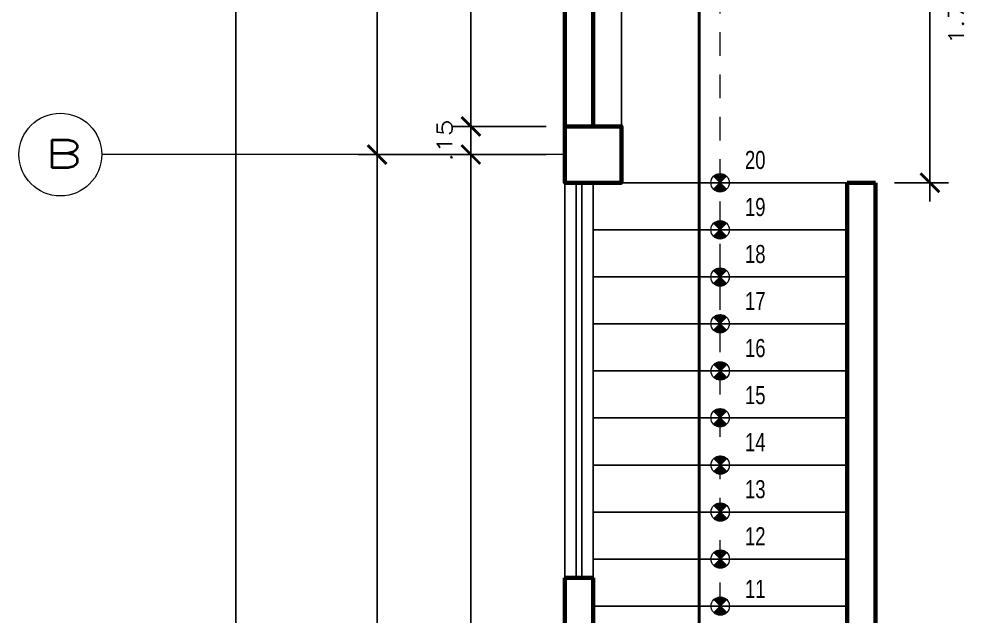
# Model space of a CAD drawing. Header units: millimetres. Extents: x 1313 to 1393.8, y 883.5 to 926.2.
# Drawn here: x 1332.88 to 1337.91, y 912.04 to 915.22 of the extents above; entities that cross this region are included whole.
import ezdxf

# ---------------------------------------------------------------- set-up
doc = ezdxf.new("R2010")
doc.units = ezdxf.units.MM
doc.linetypes.add('ACAD_ISO02W100', pattern=[15, 12, -3])
doc.linetypes.add('HIDDEN2', pattern=[0.1875, 0.125, -0.0625])
for name, color, linetype, lineweight in [('columnas', 40, 'Continuous', 60), ('cotas', 87, 'Continuous', 15), ('ejes', 147, 'Continuous', 5), ('Linea Corte', 24, 'ACAD_ISO02W100', 70), ('Muros confinados', 3, 'Continuous', 60), ('proy', 42, 'HIDDEN2', 5), ('REFERENCIA', 12, 'Continuous', 5), ('TEXTO', 7, 'Continuous', 5), ('vidrio', 254, 'Continuous', 5)]:
    doc.layers.add(name, color=color, linetype=linetype, lineweight=lineweight)
doc.layers.add('Muebles', color=2, linetype='Continuous')
doc.styles.add('AN', font='swisscl.ttf')
doc.styles.add('R80-50', font='romans.shx', dxfattribs={"width": 1.3, "height": 0.08})
doc.styles.add('ROMANS', font='romans')
doc.styles.add('TITULOS', font='sanss___.ttf', dxfattribs={"height": 0.3})
doc.dimstyles.new('HORIZONTAL 1.1', dxfattribs={"dimtxt": 0.2, "dimasz": 0.1, "dimexe": 0.1, "dimexo": 0.1, "dimgap": 0.1, "dimtad": 2, "dimzin": 4, "dimdsep": 46, "dimtxsty": 'R80-50', "dimblk": 'ARCHTICK', "dimcen": 0.09, "dimdle": 0.1, "dimclrd": 256, "dimclre": 256, "dimclrt": 7, "dimaunit": 1, "dimazin": 0, "dimtfac": 1, "dimtix": 1, "dimtmove": 0, "dimatfit": 3, "dimldrblk": 'ARCHTICK', "dimfxl": 1, "dimtolj": 1, "dimtzin": 0, "dimarcsym": 0})

# ---------------------------------------------------------------- blocks, each defined once
blk = doc.blocks.new('_ArchTick')
at = {"color": 0, "const_width": 0.15}
blk.add_lwpolyline([(-0.5, -0.5), (0.5, 0.5)], dxfattribs=at)
blk = doc.blocks.new('*D409')
at = {"layer": 'cotas', "lineweight": -2, "transparency": 16777216}
for p, q in [((1335.2835, 914.6452), (1335.2835, 914.7452)), ((1335.6835, 914.6452), (1335.1835, 914.6452)), ((1335.2835, 914.6452), (1335.2835, 914.4952)), ((1335.6835, 914.4952), (1335.1835, 914.4952)), ((1335.2835, 914.4952), (1335.2835, 914.3952))]:
    blk.add_line(p, q, dxfattribs=at)
at = {"layer": 'Defpoints', "color": 0, "transparency": 16777216}
for p in [(1335.7835, 914.6452), (1335.2835, 914.4952), (1335.7835, 914.4952)]:
    blk.add_point(p, dxfattribs=at)
at = {"layer": 'cotas', "lineweight": -2, "transparency": 16777216, "xscale": 0.1, "yscale": 0.1, "zscale": 0.1}
for p, rotation in [((1335.2835, 914.6452), 270), ((1335.2835, 914.4952), 90)]:
    blk.add_blockref('_ArchTick', p, dxfattribs=dict(at, rotation=rotation))
at = {"layer": 'cotas', "color": 7, "transparency": 16777216, "insert": (1335.1435, 914.5702), "char_height": 0.08, "attachment_point": 5, "rotation": 90, "style": 'R80-50'}
blk.add_mtext('\\A1;.15', dxfattribs=at)
blk = doc.blocks.new('*D410')
at = {"layer": 'cotas', "lineweight": -2, "transparency": 16777216}
for p, q in [((1335.2835, 914.5952), (1335.2835, 908.6952)), ((1335.6835, 914.4952), (1335.1835, 914.4952)), ((1335.6835, 908.7952), (1335.1835, 908.7952))]:
    blk.add_line(p, q, dxfattribs=at)
at = {"layer": 'Defpoints', "color": 0, "transparency": 16777216}
for p in [(1335.7835, 914.4952), (1335.2835, 908.7952), (1335.7835, 908.7952)]:
    blk.add_point(p, dxfattribs=at)
at = {"layer": 'cotas', "lineweight": -2, "transparency": 16777216, "xscale": 0.1, "yscale": 0.1, "zscale": 0.1}
for p, rotation in [((1335.2835, 914.4952), 90), ((1335.2835, 908.7952), 270)]:
    blk.add_blockref('_ArchTick', p, dxfattribs=dict(at, rotation=rotation))
at = {"layer": 'cotas', "color": 7, "transparency": 16777216, "insert": (1335.1435, 911.6452), "char_height": 0.08, "attachment_point": 5, "rotation": 90, "style": 'R80-50'}
blk.add_mtext('\\A1;5.70', dxfattribs=at)
blk = doc.blocks.new('*D421')
at = {"layer": 'cotas', "lineweight": -2, "transparency": 16777216}
for p, q in [((1334.7848, 920.5952), (1334.7848, 914.3952)), ((1335.6835, 920.4952), (1334.6848, 920.4952)), ((1335.6835, 914.4952), (1334.6848, 914.4952))]:
    blk.add_line(p, q, dxfattribs=at)
at = {"layer": 'Defpoints', "color": 0, "transparency": 16777216}
for p in [(1335.7835, 920.4952), (1334.7848, 914.4952), (1335.7835, 914.4952)]:
    blk.add_point(p, dxfattribs=at)
at = {"layer": 'cotas', "lineweight": -2, "transparency": 16777216, "xscale": 0.1, "yscale": 0.1, "zscale": 0.1}
for p, rotation in [((1334.7848, 920.4952), 90), ((1334.7848, 914.4952), 270)]:
    blk.add_blockref('_ArchTick', p, dxfattribs=dict(at, rotation=rotation))
at = {"layer": 'cotas', "color": 7, "transparency": 16777216, "insert": (1334.6448, 917.4952), "char_height": 0.08, "attachment_point": 5, "rotation": 90, "style": 'R80-50'}
blk.add_mtext('\\A1;6.00', dxfattribs=at)
blk = doc.blocks.new('*D422')
at = {"layer": 'cotas', "lineweight": -2, "transparency": 16777216}
for p, q in [((1334.7848, 914.5952), (1334.7848, 908.3952)), ((1335.6835, 914.4952), (1334.6848, 914.4952)), ((1335.6835, 908.4952), (1334.6848, 908.4952))]:
    blk.add_line(p, q, dxfattribs=at)
at = {"layer": 'Defpoints', "color": 0, "transparency": 16777216}
for p in [(1335.7835, 914.4952), (1334.7848, 908.4952), (1335.7835, 908.4952)]:
    blk.add_point(p, dxfattribs=at)
at = {"layer": 'cotas', "lineweight": -2, "transparency": 16777216, "xscale": 0.1, "yscale": 0.1, "zscale": 0.1}
for p, rotation in [((1334.7848, 914.4952), 90), ((1334.7848, 908.4952), 270)]:
    blk.add_blockref('_ArchTick', p, dxfattribs=dict(at, rotation=rotation))
at = {"layer": 'cotas', "color": 7, "transparency": 16777216, "insert": (1334.6448, 911.4952), "char_height": 0.08, "attachment_point": 5, "rotation": 90, "style": 'R80-50'}
blk.add_mtext('\\A1;6.00', dxfattribs=at)
blk = doc.blocks.new('*D423')
at = {"layer": 'cotas', "lineweight": -2, "transparency": 16777216}
for p, q in [((1334.0348, 923.0952), (1334.0348, 908.3952)), ((1335.6835, 922.9952), (1333.9348, 922.9952)), ((1335.6835, 908.4952), (1333.9348, 908.4952))]:
    blk.add_line(p, q, dxfattribs=at)
at = {"layer": 'Defpoints', "color": 0, "transparency": 16777216}
for p in [(1335.7835, 922.9952), (1334.0348, 908.4952), (1335.7835, 908.4952)]:
    blk.add_point(p, dxfattribs=at)
at = {"layer": 'cotas', "lineweight": -2, "transparency": 16777216, "xscale": 0.1, "yscale": 0.1, "zscale": 0.1}
for p, rotation in [((1334.0348, 922.9952), 90), ((1334.0348, 908.4952), 270)]:
    blk.add_blockref('_ArchTick', p, dxfattribs=dict(at, rotation=rotation))
at = {"layer": 'cotas', "color": 7, "transparency": 16777216, "insert": (1333.7802, 915.7452), "char_height": 0.3, "attachment_point": 5, "rotation": 90, "style": 'TITULOS'}
blk.add_mtext('\\A1;14.50', dxfattribs=at)
blk = doc.blocks.new('*D432')
at = {"layer": 'cotas', "lineweight": -2, "transparency": 16777216}
for p, q in [((1335.2835, 919.3852), (1335.2835, 914.5452)), ((1335.6835, 919.2852), (1335.1835, 919.2852)), ((1335.6835, 914.6452), (1335.1835, 914.6452))]:
    blk.add_line(p, q, dxfattribs=at)
at = {"layer": 'Defpoints', "color": 0, "transparency": 16777216}
for p in [(1335.7835, 919.2852), (1335.2835, 914.6452), (1335.7835, 914.6452)]:
    blk.add_point(p, dxfattribs=at)
at = {"layer": 'cotas', "lineweight": -2, "transparency": 16777216, "xscale": 0.1, "yscale": 0.1, "zscale": 0.1}
for p, rotation in [((1335.2835, 919.2852), 90), ((1335.2835, 914.6452), 270)]:
    blk.add_blockref('_ArchTick', p, dxfattribs=dict(at, rotation=rotation))
at = {"layer": 'cotas', "color": 7, "transparency": 16777216, "insert": (1335.1435, 916.9652), "char_height": 0.08, "attachment_point": 5, "rotation": 90, "style": 'R80-50'}
blk.add_mtext('\\A1;4.64', dxfattribs=at)
blk = doc.blocks.new('*D611')
at = {"layer": 'Defpoints', "color": 0, "transparency": 16777216}
for p in [(1337.4335, 916.1252), (1337.4335, 914.3452), (1337.7219, 914.3452)]:
    blk.add_point(p, dxfattribs=at)
at = {"layer": 'vidrio', "lineweight": -2, "transparency": 16777216}
for p, q in [((1337.7219, 916.2252), (1337.7219, 914.2452)), ((1337.5335, 916.1252), (1337.8219, 916.1252)), ((1337.5335, 914.3452), (1337.8219, 914.3452))]:
    blk.add_line(p, q, dxfattribs=at)
at = {"layer": 'vidrio', "lineweight": -2, "transparency": 16777216, "xscale": 0.1, "yscale": 0.1, "zscale": 0.1}
for p, rotation in [((1337.7219, 916.1252), 90), ((1337.7219, 914.3452), 270)]:
    blk.add_blockref('_ArchTick', p, dxfattribs=dict(at, rotation=rotation))
at = {"layer": 'vidrio', "color": 7, "transparency": 16777216, "insert": (1337.8619, 915.2352), "char_height": 0.08, "attachment_point": 5, "rotation": 90, "style": 'R80-50'}
blk.add_mtext('\\A1;1.78', dxfattribs=at)

msp = doc.modelspace()

# ---------------------------------------------------------------- hatches: boundary and pattern name
at = {"layer": 'REFERENCIA'}
h = msp.add_hatch(dxfattribs=at)
h.set_pattern_fill('BASKETWV,_O', color=256, scale=0.04, angle=90)
h.set_pattern_definition([(135, (1487.475334, 948.302357), (-0.035355339, 0.0070710678), [0.04, -0.02]), (135, (1487.471798, 948.298822), (-0.035355339, 0.0070710678), [0.04, -0.02]), (135, (1487.468263, 948.295286), (-0.035355339, 0.0070710678), [0.04, -0.02]), (135, (1487.464727, 948.29175), (-0.035355339, 0.0070710678), [0.04, -0.02]), (135, (1487.461192, 948.288215), (-0.035355339, 0.0070710678), [-0.01, 0.02, -0.03]), (225, (1487.45412, 948.295286), (0.007071068, -0.035355339), [0.02, -0.02]), (225, (1487.450585, 948.298822), (0.007071068, -0.035355339), [0.02, -0.02]), (225, (1487.44705, 948.302357), (0.007071068, -0.035355339), [0.02, -0.02]), (225, (1487.443514, 948.305893), (0.007071068, -0.035355339), [0.02, -0.02]), (225, (1487.439978, 948.30943), (0.007071068, -0.035355339), [0.02, -0.02])])
h.paths.add_polyline_path([(1336.5731, 914.3107, 0.414214), (1336.6421, 914.3107), (1336.6076, 914.3452)])
h.paths.add_polyline_path([(1336.5731, 914.3797), (1336.6076, 914.3452), (1336.6421, 914.3797, 0.414214)])
h = msp.add_hatch(dxfattribs=at)
h.set_pattern_fill('BASKETWV,_O', color=256, scale=0.04, angle=90)
h.set_pattern_definition([(135, (1487.475334, 948.052357), (-0.035355339, 0.0070710678), [0.04, -0.02]), (135, (1487.471798, 948.048822), (-0.035355339, 0.0070710678), [0.04, -0.02]), (135, (1487.468263, 948.045286), (-0.035355339, 0.0070710678), [0.04, -0.02]), (135, (1487.464727, 948.04175), (-0.035355339, 0.0070710678), [0.04, -0.02]), (135, (1487.461192, 948.038215), (-0.035355339, 0.0070710678), [-0.01, 0.02, -0.03]), (225, (1487.45412, 948.045286), (0.007071068, -0.035355339), [0.02, -0.02]), (225, (1487.450585, 948.048822), (0.007071068, -0.035355339), [0.02, -0.02]), (225, (1487.44705, 948.052357), (0.007071068, -0.035355339), [0.02, -0.02]), (225, (1487.443514, 948.055893), (0.007071068, -0.035355339), [0.02, -0.02]), (225, (1487.439978, 948.05943), (0.007071068, -0.035355339), [0.02, -0.02])])
h.paths.add_polyline_path([(1336.5731, 914.0607, 0.414214), (1336.6421, 914.0607), (1336.6076, 914.0952)])
h.paths.add_polyline_path([(1336.5731, 914.1297), (1336.6076, 914.0952), (1336.6421, 914.1297, 0.414214)])
h = msp.add_hatch(dxfattribs=at)
h.set_pattern_fill('BASKETWV,_O', color=256, scale=0.04, angle=90)
h.set_pattern_definition([(135, (1487.475334, 947.801403), (-0.035355339, 0.0070710678), [0.04, -0.02]), (135, (1487.471798, 947.797868), (-0.035355339, 0.0070710678), [0.04, -0.02]), (135, (1487.468263, 947.794332), (-0.035355339, 0.0070710678), [0.04, -0.02]), (135, (1487.464727, 947.790797), (-0.035355339, 0.0070710678), [0.04, -0.02]), (135, (1487.461192, 947.787261), (-0.035355339, 0.0070710678), [-0.01, 0.02, -0.03]), (225, (1487.45412, 947.794332), (0.007071068, -0.035355339), [0.02, -0.02]), (225, (1487.450585, 947.797868), (0.007071068, -0.035355339), [0.02, -0.02]), (225, (1487.44705, 947.801403), (0.007071068, -0.035355339), [0.02, -0.02]), (225, (1487.443514, 947.80494), (0.007071068, -0.035355339), [0.02, -0.02]), (225, (1487.439978, 947.808475), (0.007071068, -0.035355339), [0.02, -0.02])])
h.paths.add_polyline_path([(1336.5731, 913.8098, 0.414214), (1336.6421, 913.8098), (1336.6076, 913.8443)])
h.paths.add_polyline_path([(1336.5731, 913.8788), (1336.6076, 913.8443), (1336.6421, 913.8788, 0.414214)])
h = msp.add_hatch(dxfattribs=at)
h.set_pattern_fill('BASKETWV,_O', color=256, scale=0.04, angle=90)
h.set_pattern_definition([(135, (1487.475334, 947.553312), (-0.035355339, 0.0070710678), [0.04, -0.02]), (135, (1487.471798, 947.549776), (-0.035355339, 0.0070710678), [0.04, -0.02]), (135, (1487.468263, 947.54624), (-0.035355339, 0.0070710678), [0.04, -0.02]), (135, (1487.464727, 947.542705), (-0.035355339, 0.0070710678), [0.04, -0.02]), (135, (1487.461192, 947.53917), (-0.035355339, 0.0070710678), [-0.01, 0.02, -0.03]), (225, (1487.45412, 947.54624), (0.007071068, -0.035355339), [0.02, -0.02]), (225, (1487.450585, 947.549776), (0.007071068, -0.035355339), [0.02, -0.02]), (225, (1487.44705, 947.553312), (0.007071068, -0.035355339), [0.02, -0.02]), (225, (1487.443514, 947.556847), (0.007071068, -0.035355339), [0.02, -0.02]), (225, (1487.439978, 947.560383), (0.007071068, -0.035355339), [0.02, -0.02])])
h.paths.add_polyline_path([(1336.5731, 913.5617, 0.414214), (1336.6421, 913.5617), (1336.6076, 913.5962)])
h.paths.add_polyline_path([(1336.5731, 913.6307), (1336.6076, 913.5962), (1336.6421, 913.6307, 0.414214)])
h = msp.add_hatch(dxfattribs=at)
h.set_pattern_fill('BASKETWV,_O', color=256, scale=0.04, angle=90)
h.set_pattern_definition([(135, (1487.476288, 947.302357), (-0.035355339, 0.0070710678), [0.04, -0.02]), (135, (1487.472752, 947.298822), (-0.035355339, 0.0070710678), [0.04, -0.02]), (135, (1487.469217, 947.295286), (-0.035355339, 0.0070710678), [0.04, -0.02]), (135, (1487.465681, 947.29175), (-0.035355339, 0.0070710678), [0.04, -0.02]), (135, (1487.462146, 947.288215), (-0.035355339, 0.0070710678), [-0.01, 0.02, -0.03]), (225, (1487.455074, 947.295286), (0.007071068, -0.035355339), [0.02, -0.02]), (225, (1487.45154, 947.298822), (0.007071068, -0.035355339), [0.02, -0.02]), (225, (1487.448003, 947.302357), (0.007071068, -0.035355339), [0.02, -0.02]), (225, (1487.444468, 947.305893), (0.007071068, -0.035355339), [0.02, -0.02]), (225, (1487.440932, 947.30943), (0.007071068, -0.035355339), [0.02, -0.02])])
h.paths.add_polyline_path([(1336.574, 913.3107, 0.414214), (1336.643, 913.3107), (1336.6085, 913.3452)])
h.paths.add_polyline_path([(1336.574, 913.3797), (1336.6085, 913.3452), (1336.643, 913.3797, 0.414214)])
h = msp.add_hatch(dxfattribs=at)
h.set_pattern_fill('BASKETWV,_O', color=256, scale=0.04, angle=90)
h.set_pattern_definition([(135, (1487.475334, 947.053312), (-0.035355339, 0.0070710678), [0.04, -0.02]), (135, (1487.471798, 947.049776), (-0.035355339, 0.0070710678), [0.04, -0.02]), (135, (1487.468263, 947.04624), (-0.035355339, 0.0070710678), [0.04, -0.02]), (135, (1487.464727, 947.042705), (-0.035355339, 0.0070710678), [0.04, -0.02]), (135, (1487.461192, 947.03917), (-0.035355339, 0.0070710678), [-0.01, 0.02, -0.03]), (225, (1487.45412, 947.04624), (0.007071068, -0.035355339), [0.02, -0.02]), (225, (1487.450585, 947.049776), (0.007071068, -0.035355339), [0.02, -0.02]), (225, (1487.44705, 947.053312), (0.007071068, -0.035355339), [0.02, -0.02]), (225, (1487.443514, 947.056847), (0.007071068, -0.035355339), [0.02, -0.02]), (225, (1487.439978, 947.060383), (0.007071068, -0.035355339), [0.02, -0.02])])
h.paths.add_polyline_path([(1336.5731, 913.0617, 0.414214), (1336.6421, 913.0617), (1336.6076, 913.0962)])
h.paths.add_polyline_path([(1336.5731, 913.1307), (1336.6076, 913.0962), (1336.6421, 913.1307, 0.414214)])
h = msp.add_hatch(dxfattribs=at)
h.set_pattern_fill('BASKETWV,_O', color=256, scale=0.04, angle=90)
h.set_pattern_definition([(135, (1487.476288, 946.802357), (-0.035355339, 0.0070710678), [0.04, -0.02]), (135, (1487.472752, 946.798822), (-0.035355339, 0.0070710678), [0.04, -0.02]), (135, (1487.469217, 946.795286), (-0.035355339, 0.0070710678), [0.04, -0.02]), (135, (1487.465681, 946.79175), (-0.035355339, 0.0070710678), [0.04, -0.02]), (135, (1487.462146, 946.788215), (-0.035355339, 0.0070710678), [-0.01, 0.02, -0.03]), (225, (1487.455074, 946.795286), (0.007071068, -0.035355339), [0.02, -0.02]), (225, (1487.45154, 946.798822), (0.007071068, -0.035355339), [0.02, -0.02]), (225, (1487.448003, 946.802357), (0.007071068, -0.035355339), [0.02, -0.02]), (225, (1487.444468, 946.805893), (0.007071068, -0.035355339), [0.02, -0.02]), (225, (1487.440932, 946.80943), (0.007071068, -0.035355339), [0.02, -0.02])])
h.paths.add_polyline_path([(1336.574, 912.8107, 0.414214), (1336.643, 912.8107), (1336.6085, 912.8452)])
h.paths.add_polyline_path([(1336.574, 912.8797), (1336.6085, 912.8452), (1336.643, 912.8797, 0.414214)])
h = msp.add_hatch(dxfattribs=at)
h.set_pattern_fill('BASKETWV,_O', color=256, scale=0.04, angle=90)
h.set_pattern_definition([(135, (1487.476288, 946.552357), (-0.035355339, 0.0070710678), [0.04, -0.02]), (135, (1487.472752, 946.548822), (-0.035355339, 0.0070710678), [0.04, -0.02]), (135, (1487.469217, 946.545286), (-0.035355339, 0.0070710678), [0.04, -0.02]), (135, (1487.465681, 946.54175), (-0.035355339, 0.0070710678), [0.04, -0.02]), (135, (1487.462146, 946.538215), (-0.035355339, 0.0070710678), [-0.01, 0.02, -0.03]), (225, (1487.455074, 946.545286), (0.007071068, -0.035355339), [0.02, -0.02]), (225, (1487.45154, 946.548822), (0.007071068, -0.035355339), [0.02, -0.02]), (225, (1487.448003, 946.552357), (0.007071068, -0.035355339), [0.02, -0.02]), (225, (1487.444468, 946.555893), (0.007071068, -0.035355339), [0.02, -0.02]), (225, (1487.440932, 946.55943), (0.007071068, -0.035355339), [0.02, -0.02])])
h.paths.add_polyline_path([(1336.574, 912.5607, 0.414214), (1336.643, 912.5607), (1336.6085, 912.5952)])
h.paths.add_polyline_path([(1336.574, 912.6297), (1336.6085, 912.5952), (1336.643, 912.6297, 0.414214)])
h = msp.add_hatch(dxfattribs=at)
h.set_pattern_fill('BASKETWV,_O', color=256, scale=0.04, angle=90)
h.set_pattern_definition([(135, (1487.476288, 946.302357), (-0.035355339, 0.0070710678), [0.04, -0.02]), (135, (1487.472752, 946.298822), (-0.035355339, 0.0070710678), [0.04, -0.02]), (135, (1487.469217, 946.295286), (-0.035355339, 0.0070710678), [0.04, -0.02]), (135, (1487.465681, 946.29175), (-0.035355339, 0.0070710678), [0.04, -0.02]), (135, (1487.462146, 946.288215), (-0.035355339, 0.0070710678), [-0.01, 0.02, -0.03]), (225, (1487.455074, 946.295286), (0.007071068, -0.035355339), [0.02, -0.02]), (225, (1487.45154, 946.298822), (0.007071068, -0.035355339), [0.02, -0.02]), (225, (1487.448003, 946.302357), (0.007071068, -0.035355339), [0.02, -0.02]), (225, (1487.444468, 946.305893), (0.007071068, -0.035355339), [0.02, -0.02]), (225, (1487.440932, 946.30943), (0.007071068, -0.035355339), [0.02, -0.02])])
h.paths.add_polyline_path([(1336.574, 912.3107, 0.414214), (1336.643, 912.3107), (1336.6085, 912.3452)])
h.paths.add_polyline_path([(1336.574, 912.3797), (1336.6085, 912.3452), (1336.643, 912.3797, 0.414214)])
h = msp.add_hatch(dxfattribs=at)
h.set_pattern_fill('BASKETWV,_O', color=256, scale=0.04, angle=90)
h.set_pattern_definition([(135, (1487.476288, 946.052357), (-0.035355339, 0.0070710678), [0.04, -0.02]), (135, (1487.472752, 946.048822), (-0.035355339, 0.0070710678), [0.04, -0.02]), (135, (1487.469217, 946.045286), (-0.035355339, 0.0070710678), [0.04, -0.02]), (135, (1487.465681, 946.04175), (-0.035355339, 0.0070710678), [0.04, -0.02]), (135, (1487.462146, 946.038215), (-0.035355339, 0.0070710678), [-0.01, 0.02, -0.03]), (225, (1487.455074, 946.045286), (0.007071068, -0.035355339), [0.02, -0.02]), (225, (1487.45154, 946.048822), (0.007071068, -0.035355339), [0.02, -0.02]), (225, (1487.448003, 946.052357), (0.007071068, -0.035355339), [0.02, -0.02]), (225, (1487.444468, 946.055893), (0.007071068, -0.035355339), [0.02, -0.02]), (225, (1487.440932, 946.05943), (0.007071068, -0.035355339), [0.02, -0.02])])
h.paths.add_polyline_path([(1336.574, 912.0607, 0.414214), (1336.643, 912.0607), (1336.6085, 912.0952)])
h.paths.add_polyline_path([(1336.574, 912.1297), (1336.6085, 912.0952), (1336.643, 912.1297, 0.414214)])

# ---------------------------------------------------------------- linework, layer by layer
at = {"layer": 'columnas'}
msp.add_lwpolyline([(1335.7835, 914.6452), (1336.0835, 914.6452), (1336.0835, 914.3452), (1335.7835, 914.3452)], close=True, dxfattribs=at)
at = {"layer": 'ejes', "color": 5, "ltscale": 3}
msp.add_lwpolyline([(1335.7835, 914.4952), (1333.322, 914.4952)], dxfattribs=at)
at = {"layer": 'ejes', "color": 4, "linetype": 'Continuous'}
msp.add_circle((1333.1022, 914.4952), 0.22, dxfattribs=at)
at = {"layer": 'Linea Corte', "lineweight": 40, "ltscale": 3}
msp.add_line((1336.4962, 924.8343), (1336.4962, 905.2501), dxfattribs=at)
at = {"layer": 'Muebles'}
for p, q in [((1336.0835, 919.2852), (1336.0835, 914.6452)), ((1335.7835, 914.3452), (1335.7835, 912.2452)), ((1335.8435, 914.3452), (1335.8435, 912.2452)), ((1335.8735, 914.3452), (1335.8735, 912.2452)), ((1337.2835, 914.3452), (1335.9335, 914.3452)), ((1335.9335, 914.3452), (1335.9335, 912.2452)), ((1337.2835, 914.0952), (1335.9335, 914.0952)), ((1337.2835, 913.8452), (1335.9335, 913.8452)), ((1337.2835, 913.5952), (1335.9335, 913.5952)), ((1337.2835, 913.3452), (1335.9335, 913.3452)), ((1337.2835, 913.0952), (1335.9335, 913.0952)), ((1337.2835, 912.8452), (1335.9335, 912.8452)), ((1337.2835, 912.5952), (1335.9335, 912.5952)), ((1337.2835, 912.3452), (1335.9335, 912.3452)), ((1337.2835, 912.0952), (1335.9335, 912.0952))]:
    msp.add_line(p, q, dxfattribs=at)
at = {"layer": 'Muros confinados'}
for p, q in [((1335.7835, 917.1852), (1335.7835, 914.6452)), ((1335.9335, 917.1852), (1335.9335, 914.6452)), ((1335.9335, 914.6452), (1335.7835, 914.6452)), ((1335.7835, 914.4952), (1335.7835, 914.4952)), ((1337.2835, 914.3452), (1337.2835, 909.8452)), ((1337.2835, 914.3452), (1337.4335, 914.3452)), ((1337.4335, 914.3452), (1337.4335, 909.6952)), ((1335.9335, 912.2452), (1335.7835, 912.2452)), ((1335.7835, 912.2452), (1335.7835, 908.7952)), ((1335.9335, 912.2452), (1335.9335, 909.8452))]:
    msp.add_line(p, q, dxfattribs=at)
at = {"layer": 'proy'}
msp.add_line((1336.6085, 909.8452), (1336.6085, 918.5256), dxfattribs=at)
at = {"layer": 'REFERENCIA'}
for p, q in [((1336.5731, 914.3107), (1336.6421, 914.3797)), ((1336.5731, 914.3797), (1336.6421, 914.3107)), ((1336.5731, 914.0607), (1336.6421, 914.1297)), ((1336.5731, 914.1297), (1336.6421, 914.0607)), ((1336.5731, 913.8098), (1336.6421, 913.8788)), ((1336.5731, 913.8788), (1336.6421, 913.8098)), ((1336.5731, 913.5617), (1336.6421, 913.6307)), ((1336.5731, 913.6307), (1336.6421, 913.5617)), ((1336.574, 913.3107), (1336.643, 913.3797)), ((1336.574, 913.3797), (1336.643, 913.3107)), ((1336.5731, 913.0617), (1336.6421, 913.1307)), ((1336.5731, 913.1307), (1336.6421, 913.0617)), ((1336.574, 912.8107), (1336.643, 912.8797)), ((1336.574, 912.8797), (1336.643, 912.8107)), ((1336.574, 912.5607), (1336.643, 912.6297)), ((1336.574, 912.6297), (1336.643, 912.5607)), ((1336.574, 912.3797), (1336.643, 912.3107)), ((1336.574, 912.3107), (1336.643, 912.3797)), ((1336.574, 912.0607), (1336.643, 912.1297)), ((1336.574, 912.1297), (1336.643, 912.0607))]:
    msp.add_line(p, q, dxfattribs=at)
for centre in [(1336.6076, 914.3452), (1336.6076, 914.0952), (1336.6076, 913.8443), (1336.6076, 913.5962), (1336.6085, 913.3452), (1336.6076, 913.0962), (1336.6085, 912.8452), (1336.6085, 912.5952), (1336.6085, 912.3452), (1336.6085, 912.0952)]:
    msp.add_circle(centre, 0.0488, dxfattribs=at)

# ---------------------------------------------------------------- texts
at = {"layer": 'ejes', "color": 3, "linetype": 'Continuous', "ltscale": 0.75, "style": 'ROMANS', "width": 1.5}
msp.add_text('B', height=0.15, dxfattribs=at).set_placement((1333.0176, 914.4238))
at = {"layer": 'TEXTO', "style": 'AN'}
for s, p in [('20', (1336.7395, 914.4187)), ('19', (1336.7395, 914.1687)), ('18', (1336.7395, 913.9187)), ('17', (1336.7395, 913.6687)), ('16', (1336.7395, 913.4187)), ('15', (1336.7395, 913.1687)), ('14', (1336.7395, 912.9187)), ('13', (1336.7395, 912.6687)), ('12', (1336.7395, 912.4187)), ('11', (1336.7395, 912.1387))]:
    msp.add_text(s, height=0.096, dxfattribs=at).set_placement(p)

# ---------------------------------------------------------------- dimensions: what is measured, and where the dimension line sits
at = {"layer": 'cotas'}
dim = msp.add_aligned_dim(p1=(1335.7835, 922.9952), p2=(1335.7835, 908.4952), distance=-1.7488, dimstyle='HORIZONTAL 1.1', override={"dimtxt": 0.5, "dimtxsty": 'TITULOS'}, dxfattribs=at)
dim.commit()
dim.dimension.update_dxf_attribs({"geometry": '*D423', "text_midpoint": (1333.7802, 915.7452)})
for base, p1, p2, picture, middle in [((1334.7848, 914.4952), (1335.7835, 920.4952), (1335.7835, 914.4952), '*D421', (1334.6448, 917.4952)), ((1335.2835, 914.4952), (1335.7835, 914.6452), (1335.7835, 914.4952), '*D409', (1335.1435, 914.5702)), ((1334.7848, 908.4952), (1335.7835, 914.4952), (1335.7835, 908.4952), '*D422', (1334.6448, 911.4952)), ((1335.2835, 908.7952), (1335.7835, 914.4952), (1335.7835, 908.7952), '*D410', (1335.1435, 911.6452))]:
    dim = msp.add_linear_dim(base=base, p1=p1, p2=p2, angle=90, dimstyle='HORIZONTAL 1.1', dxfattribs=at)
    dim.commit()
    dim.dimension.update_dxf_attribs({"geometry": picture, "text_midpoint": middle})
dim = msp.add_linear_dim(base=(1335.2835, 914.6452), p1=(1335.7835, 919.2852), p2=(1335.7835, 914.6452), angle=90, dimstyle='HORIZONTAL 1.1', override={"dimtmove": 1}, dxfattribs=at)
dim.commit()
dim.dimension.update_dxf_attribs({"geometry": '*D432', "text_midpoint": (1335.1435, 916.9652)})
at = {"layer": 'vidrio'}
dim = msp.add_linear_dim(base=(1337.7219, 914.3452), p1=(1337.4335, 916.1252), p2=(1337.4335, 914.3452), angle=90, dimstyle='HORIZONTAL 1.1', override={"dimtmove": 1}, dxfattribs=at)
dim.commit()
dim.dimension.update_dxf_attribs({"geometry": '*D611', "text_midpoint": (1337.8619, 915.2352)})

doc.saveas('drawing.dxf')
